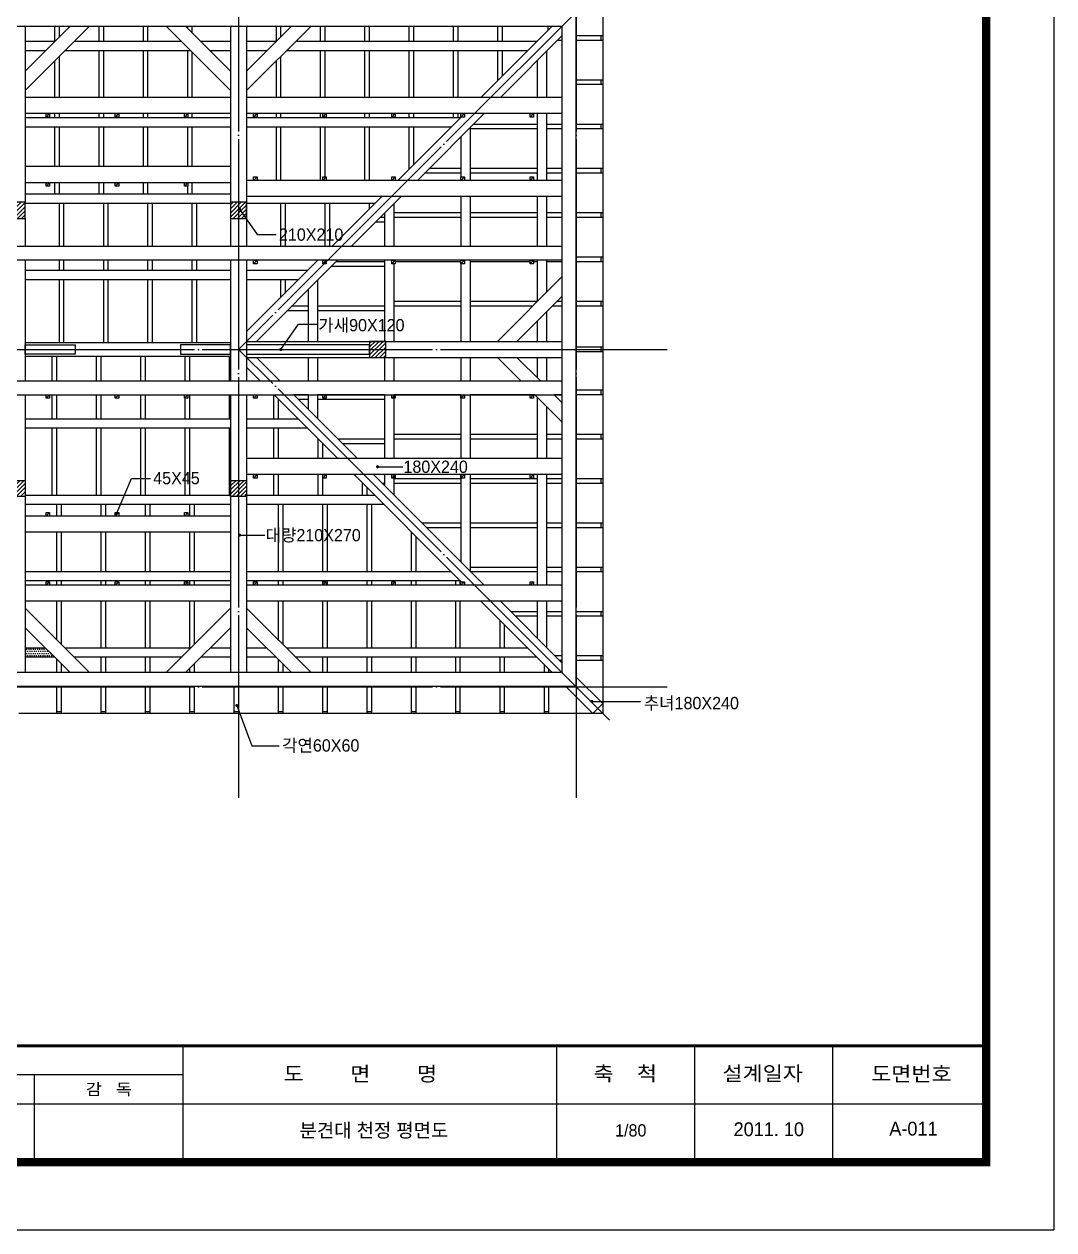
# Model space of a CAD drawing. Extents: x 340347 to 373987, y -129942 to -106182.
# Drawn here: x 360580 to 373987, y -129942 to -114238 of the extents above; entities that cross this region are included whole.
import ezdxf
from ezdxf.enums import TextEntityAlignment as Align

# ---------------------------------------------------------------- set-up
doc = ezdxf.new("R2010")
doc.units = 0
doc.header["$LTSCALE"] = 50
doc.header["$MEASUREMENT"] = 0
doc.linetypes.add('CEN', pattern=[62, 60, -1, 0, -1])
doc.layers.get('0').update_dxf_attribs({"linetype": 'CONTINUOUS'})
for name, color, linetype in [('CEN', 1, 'CEN'), ('CO5', 100, 'CONTINUOUS'), ('COR', 4, 'CONTINUOUS'), ('DIM', 7, 'CONTINUOUS'), ('ha', 30, 'CONTINUOUS'), ('HAT', 5, 'CONTINUOUS'), ('sec-2', 2, 'CONTINUOUS'), ('WAL', 3, 'CONTINUOUS'), ('WID', 4, 'CONTINUOUS')]:
    doc.layers.add(name, color=color, linetype=linetype)
doc.styles.add('HY울릉도M', font='HYWULM_0.TTF')
doc.styles.add('현창', font='HYWULM_0.TTF')

# ---------------------------------------------------------------- blocks, each defined once
blk = doc.blocks.new('20')
at = {"layer": 'COR', "linetype": 'Continuous'}
for p, q in [((282175, -53606), (282175, -57398)), ((294331, -53606), (294331, -57398)), ((294331, -53606), (294331, -57398)), ((298824, -53606), (298824, -57398)), ((303324, -53606), (303324, -57398)), ((282175, -54554), (262847, -54554)), ((308324, -55502), (230424, -55502)), ((308324, -55502), (230424, -55502))]:
    blk.add_line(p, q, dxfattribs=at)
at = {"layer": 'COR'}
blk.add_line((277343, -57398), (277343, -54554), dxfattribs=at)
at = {"layer": 'COR', "linetype": 'Continuous', "const_width": 270}
blk.add_lwpolyline([(230424, -2398), (230424, -57398), (308324, -57398), (308324, -2398)], close=True, dxfattribs=at)
at = {"layer": 'COR', "linetype": 'Continuous', "const_width": 94.8}
blk.add_lwpolyline([(308324, -53606), (230424, -53606)], dxfattribs=at)
at = {"layer": 'HAT'}
for p in [(310524, -198), (226424, -59598)]:
    blk.add_line(p, (310524, -59598), dxfattribs=at)
at = {"layer": 'WAL', "linetype": 'Continuous', "style": 'HY울릉도M', "width": 1.1}
for s, height, p in [('도        면        명', 474.35, (285449, -54755)), ('축    척', 474.3, (295539, -54743)), ('설계일자', 474.3, (299737, -54743)), ('도면번호', 474.3, (304577, -54755)), ('감   독', 379.5, (279013, -55211))]:
    blk.add_text(s, height=height, dxfattribs=at).set_placement(p)

msp = doc.modelspace()

# ---------------------------------------------------------------- hatches: boundary and pattern name
at = {"layer": 'ha'}
h = msp.add_hatch(dxfattribs=at)
h.set_pattern_fill('ANSI31', color=256, scale=300, style=0)
h.set_pattern_definition([(45, (490902.35, 608194.027), (-26.5165043, 26.5165043), [])])
h.paths.add_polyline_path([(352837.10554, -116769.12689), (353047.10554, -116769.12689), (353047.10554, -116559.12689), (352837.10554, -116559.12689)])
h.paths.add_polyline_path([(355167.10554, -116769.12689), (355377.10554, -116769.12689), (355377.10554, -116559.12689), (355167.10554, -116559.12689)])
h.paths.add_polyline_path([(357497.10554, -116769.12689), (357707.10554, -116769.12689), (357707.10554, -116559.12689), (357497.10554, -116559.12689)])
h.paths.add_polyline_path([(360382.10554, -116769.12689), (360592.10554, -116769.12689), (360592.10554, -116559.12689), (360382.10554, -116559.12689)])
h.paths.add_polyline_path([(363267.10554, -116769.12689), (363477.10554, -116769.12689), (363477.10554, -116559.12689), (363267.10554, -116559.12689)])
h.paths.add_polyline_path([(365287.73371, -118369.75505), (365077.73371, -118369.75505), (365077.73371, -118579.75505), (365287.73371, -118579.75505)])
h.paths.add_polyline_path([(363267.10554, -120180.38322), (363477.10554, -120180.38322), (363477.10554, -120390.38322), (363267.10554, -120390.38322)])
h.paths.add_polyline_path([(360382.10554, -120180.38322), (360592.10554, -120180.38322), (360592.10554, -120390.38322), (360382.10554, -120390.38322)])
h.paths.add_polyline_path([(357497.10554, -120180.38322), (357707.10554, -120180.38322), (357707.10554, -120390.38322), (357497.10554, -120390.38322)])
h.paths.add_polyline_path([(355167.10554, -120180.38322), (355377.10554, -120180.38322), (355377.10554, -120390.38322), (355167.10554, -120390.38322)])
h.paths.add_polyline_path([(352837.10554, -120180.38322), (353047.10554, -120180.38322), (353047.10554, -120390.38322), (352837.10554, -120390.38322)])
h.paths.add_polyline_path([(351026.47738, -118369.75505), (351236.47738, -118369.75505), (351236.47738, -118579.75505), (351026.47738, -118579.75505)])
at = {"layer": 'WID'}
h = msp.add_hatch(dxfattribs=at)
h.set_pattern_fill('DOTS', color=256, scale=450, style=0)
h.set_pattern_definition([(0, (459360.573, 626252.465), (14.0625, 28.125), [0, -28.125])])
h.paths.add_polyline_path([(360856.50145, -122363.68415), (360592.10554, -122363.68415), (360592.10554, -122483.68415), (360976.50145, -122483.68415)])

# ---------------------------------------------------------------- linework, layer by layer
for p, q in [((360974.10554, -114264.75505), (360974.10554, -114468.22186)), ((361034.10554, -114264.75505), (361034.10554, -114408.22186)), ((361551.10554, -114264.75505), (361551.10554, -114465.82596)), ((361611.10554, -114264.75505), (361611.10554, -114465.82596)), ((362128.10554, -114264.75505), (362128.10554, -114465.82596)), ((362188.10554, -114264.75505), (362188.10554, -114465.82596)), ((362705.10554, -114264.75505), (362705.10554, -114288.22186)), ((362765.10554, -114264.75505), (362765.10554, -114348.22186)), ((363859.10554, -114264.75505), (363859.10554, -114468.22186)), ((363919.10554, -114264.75505), (363919.10554, -114408.22186)), ((364436.10554, -114264.75505), (364436.10554, -114465.82596)), ((364496.10554, -114264.75505), (364496.10554, -114465.82596)), ((365013.10554, -114264.75505), (365013.10554, -114465.82596)), ((365073.10554, -114264.75505), (365073.10554, -114465.82596)), ((365590.10554, -114264.75505), (365590.10554, -114465.82596)), ((365650.10554, -114264.75505), (365650.10554, -114465.82596)), ((366167.10554, -114264.75505), (366167.10554, -114465.82596)), ((366227.10554, -114264.75505), (366227.10554, -114465.82596)), ((366744.10554, -114264.75505), (366744.10554, -114465.82596)), ((366804.10554, -114264.75505), (366804.10554, -114465.82596)), ((367397.10554, -114264.75505), (367397.10554, -114322.47583)), ((360976.50145, -114465.82596), (360592.10554, -114465.82596)), ((362628.1512, -114465.82596), (361231.05989, -114465.82596)), ((363267.10554, -114465.82596), (362882.70964, -114465.82596)), ((363861.50145, -114465.82596), (363477.10554, -114465.82596)), ((367253.75542, -114465.82596), (364116.05989, -114465.82596)), ((367582.10554, -114449.75505), (367524.38477, -114449.75505)), ((368112.5667, -114389.75505), (367762.10554, -114389.75505)), ((368112.5667, -114449.75505), (367762.10554, -114449.75505)), ((360856.50145, -114585.82596), (360592.10554, -114585.82596)), ((362748.1512, -114585.82596), (361111.05989, -114585.82596)), ((361551.10554, -114585.82596), (361551.10554, -115194.12689)), ((361611.10554, -114585.82596), (361611.10554, -115194.12689)), ((362128.10554, -114585.82596), (362128.10554, -115194.12689)), ((362188.10554, -114585.82596), (362188.10554, -115194.12689)), ((362705.10554, -114585.82596), (362705.10554, -115194.12689)), ((362765.10554, -114602.7803), (362765.10554, -115194.12689)), ((363267.10554, -114585.82596), (363002.70964, -114585.82596)), ((363741.50145, -114585.82596), (363477.10554, -114585.82596)), ((367133.75542, -114585.82596), (363996.05989, -114585.82596)), ((364436.10554, -114585.82596), (364436.10554, -115194.12689)), ((364496.10554, -114585.82596), (364496.10554, -115194.12689)), ((365013.10554, -114585.82596), (365013.10554, -115194.12689)), ((365073.10554, -114585.82596), (365073.10554, -115194.12689)), ((365590.10554, -114585.82596), (365590.10554, -115194.12689)), ((365650.10554, -114585.82596), (365650.10554, -115194.12689)), ((366167.10554, -114585.82596), (366167.10554, -115194.12689)), ((366227.10554, -114585.82596), (366227.10554, -115194.12689)), ((366744.10554, -114585.82596), (366744.10554, -114975.47583)), ((366804.10554, -114585.82596), (366804.10554, -114915.47583)), ((367381.03464, -114593.10518), (367381.03464, -115194.12689)), ((360974.10554, -114722.7803), (360974.10554, -115194.12689)), ((361034.10554, -114662.7803), (361034.10554, -115194.12689)), ((363859.10554, -114722.7803), (363859.10554, -115194.12689)), ((363919.10554, -114662.7803), (363919.10554, -115194.12689)), ((367261.03464, -114713.10518), (367261.03464, -115194.12689)), ((368112.5667, -114966.75505), (367762.10554, -114966.75505)), ((368112.5667, -115026.75505), (367762.10554, -115026.75505)), ((360974.10554, -115404.12689), (360974.10554, -115459.67638)), ((361034.10554, -115404.12689), (361034.10554, -115459.67638)), ((361551.10554, -115404.12689), (361551.10554, -115459.67638)), ((361611.10554, -115404.12689), (361611.10554, -115459.67638)), ((362128.10554, -115404.12689), (362128.10554, -115459.67638)), ((362188.10554, -115404.12689), (362188.10554, -115459.67638)), ((362765.10554, -115404.12689), (362765.10554, -115459.67638)), ((363859.10554, -115404.12689), (363859.10554, -115459.67638)), ((363919.10554, -115404.12689), (363919.10554, -115459.67638)), ((364436.10554, -115404.12689), (364436.10554, -115459.67638)), ((365013.10554, -115404.12689), (365013.10554, -115459.67638)), ((365073.10554, -115404.12689), (365073.10554, -115459.67638)), ((365590.10554, -115404.12689), (365590.10554, -115459.67638)), ((365650.10554, -115404.12689), (365650.10554, -115459.67638)), ((366167.10554, -115404.12689), (366167.10554, -115459.67638)), ((366227.10554, -115404.12689), (366227.10554, -115459.67638)), ((367261.03464, -115404.12689), (367261.03464, -116274.12689)), ((367381.03464, -115404.12689), (367381.03464, -116274.12689)), ((363267.10554, -115459.67638), (360592.10554, -115459.67638)), ((362705.10554, -115449.12689), (362705.10554, -115459.67638)), ((366259.905, -115459.67638), (363477.10554, -115459.67638)), ((364496.10554, -115449.12689), (364496.10554, -115459.67638)), ((367261.03464, -115543.75505), (366430.38477, -115543.75505)), ((367582.10554, -115543.75505), (367381.03464, -115543.75505)), ((368112.5667, -115543.75505), (367762.10554, -115543.75505)), ((363267.10554, -115579.67638), (360592.10554, -115579.67638)), ((360974.10554, -115579.67638), (360974.10554, -116094.12689)), ((361034.10554, -115579.67638), (361034.10554, -116094.12689)), ((361551.10554, -115579.67638), (361551.10554, -116094.12689)), ((361611.10554, -115579.67638), (361611.10554, -116094.12689)), ((362128.10554, -115579.67638), (362128.10554, -116094.12689)), ((362188.10554, -115579.67638), (362188.10554, -116094.12689)), ((362705.10554, -115579.67638), (362705.10554, -116094.12689)), ((362765.10554, -115579.67638), (362765.10554, -116094.12689)), ((366139.905, -115579.67638), (363477.10554, -115579.67638)), ((363859.10554, -115579.67638), (363859.10554, -116274.12689)), ((363919.10554, -115579.67638), (363919.10554, -116274.12689)), ((364436.10554, -115579.67638), (364436.10554, -116274.12689)), ((364496.10554, -115579.67638), (364496.10554, -116229.12689)), ((365013.10554, -115579.67638), (365013.10554, -116274.12689)), ((365073.10554, -115579.67638), (365073.10554, -116274.12689)), ((365590.10554, -115579.67638), (365590.10554, -116129.47583)), ((365650.10554, -115579.67638), (365650.10554, -116069.47583)), ((366267.18422, -115706.9556), (366267.18422, -116229.12689)), ((366387.18422, -115586.9556), (366387.18422, -116274.12689)), ((367261.03464, -115603.75505), (366387.18422, -115603.75505)), ((367582.10554, -115603.75505), (367381.03464, -115603.75505)), ((368112.5667, -115603.75505), (367762.10554, -115603.75505)), ((366267.18422, -116180.75505), (365793.38477, -116180.75505)), ((366267.18422, -116120.75505), (365853.38477, -116120.75505)), ((367261.03464, -116120.75505), (366387.18422, -116120.75505)), ((367261.03464, -116180.75505), (366387.18422, -116180.75505)), ((367582.10554, -116120.75505), (367381.03464, -116120.75505)), ((367582.10554, -116180.75505), (367381.03464, -116180.75505)), ((368112.5667, -116120.75505), (367762.10554, -116120.75505)), ((368112.5667, -116180.75505), (367762.10554, -116180.75505)), ((360974.10554, -116304.12689), (360974.10554, -116453.5268)), ((361034.10554, -116304.12689), (361034.10554, -116453.5268)), ((361551.10554, -116304.12689), (361551.10554, -116453.5268)), ((361611.10554, -116304.12689), (361611.10554, -116453.5268)), ((362128.10554, -116304.12689), (362128.10554, -116453.5268)), ((362188.10554, -116304.12689), (362188.10554, -116453.5268)), ((362705.10554, -116349.12689), (362705.10554, -116453.5268)), ((362765.10554, -116304.12689), (362765.10554, -116453.5268)), ((363267.10554, -116453.5268), (360592.10554, -116453.5268)), ((366267.18422, -116484.12689), (366267.18422, -117134.75505)), ((366387.18422, -116484.12689), (366387.18422, -117134.75505)), ((367261.03464, -116484.12689), (367261.03464, -117134.75505)), ((367381.03464, -116484.12689), (367381.03464, -117134.75505)), ((363267.10554, -116573.5268), (360592.10554, -116573.5268)), ((361034.10554, -116573.5268), (361034.10554, -117134.75505)), ((361094.10554, -116573.5268), (361094.10554, -117134.75505)), ((361611.10554, -116573.5268), (361611.10554, -117134.75505)), ((361671.10554, -116573.5268), (361671.10554, -117134.75505)), ((362188.10554, -116573.5268), (362188.10554, -117134.75505)), ((362248.10554, -116573.5268), (362248.10554, -117134.75505)), ((362765.10554, -116573.5268), (362765.10554, -117134.75505)), ((362825.10554, -116573.5268), (362825.10554, -117134.75505)), ((365146.05458, -116573.5268), (363477.10554, -116573.5268)), ((363919.10554, -116573.5268), (363919.10554, -117134.75505)), ((363979.10554, -116573.5268), (363979.10554, -117134.75505)), ((364496.10554, -116573.5268), (364496.10554, -117134.75505)), ((364556.10554, -116573.5268), (364556.10554, -117134.75505)), ((365073.10554, -116573.5268), (365073.10554, -116646.47583)), ((365133.10554, -116573.5268), (365133.10554, -116586.47583)), ((365393.3338, -116580.80602), (365393.3338, -117134.75505)), ((365273.3338, -116817.75505), (365156.38477, -116817.75505)), ((365273.3338, -116757.75505), (365216.38477, -116757.75505)), ((365273.3338, -116700.80602), (365273.3338, -117134.75505)), ((366267.18422, -116697.75505), (365393.3338, -116697.75505)), ((366267.18422, -116757.75505), (365393.3338, -116757.75505)), ((367261.03464, -116697.75505), (366387.18422, -116697.75505)), ((367261.03464, -116757.75505), (366387.18422, -116757.75505)), ((367582.10554, -116697.75505), (367381.03464, -116697.75505)), ((367582.10554, -116757.75505), (367381.03464, -116757.75505)), ((368112.5667, -116697.75505), (367762.10554, -116697.75505)), ((368112.5667, -116757.75505), (367762.10554, -116757.75505)), ((368112.5667, -117274.75505), (367762.10554, -117274.75505)), ((363267.10554, -117447.37722), (360592.10554, -117447.37722)), ((361034.10554, -117314.75505), (361034.10554, -117447.37722)), ((361094.10554, -117314.75505), (361094.10554, -117447.37722)), ((361611.10554, -117314.75505), (361611.10554, -117447.37722)), ((361671.10554, -117314.75505), (361671.10554, -117447.37722)), ((362188.10554, -117314.75505), (362188.10554, -117447.37722)), ((362248.10554, -117314.75505), (362248.10554, -117447.37722)), ((362765.10554, -117314.75505), (362765.10554, -117447.37722)), ((362825.10554, -117314.75505), (362825.10554, -117447.37722)), ((364272.20416, -117447.37722), (363477.10554, -117447.37722)), ((365273.3338, -117394.75505), (364579.38477, -117394.75505)), ((365273.3338, -117334.75505), (364639.38477, -117334.75505)), ((365273.3338, -117314.75505), (365273.3338, -118369.75505)), ((365393.3338, -117359.75505), (365393.3338, -118369.75505)), ((366267.18422, -117334.75505), (365412.10554, -117334.75505)), ((366267.18422, -117359.75505), (366267.18422, -118369.75505)), ((366387.18422, -117314.75505), (366387.18422, -118369.75505)), ((367167.10554, -117334.75505), (366387.18422, -117334.75505)), ((367261.03464, -117334.75505), (367212.10554, -117334.75505)), ((367261.03464, -117314.75505), (367261.03464, -117850.8007)), ((367381.03464, -117314.75505), (367381.03464, -117730.8007)), ((367582.10554, -117334.75505), (367381.03464, -117334.75505)), ((368112.5667, -117334.75505), (367762.10554, -117334.75505)), ((363267.10554, -117567.37722), (360592.10554, -117567.37722)), ((361034.10554, -117567.37722), (361034.10554, -118384.75505)), ((361094.10554, -117567.37722), (361094.10554, -118384.75505)), ((361611.10554, -117567.37722), (361611.10554, -118384.75505)), ((361671.10554, -117567.37722), (361671.10554, -118384.75505)), ((362188.10554, -117567.37722), (362188.10554, -118384.75505)), ((362248.10554, -117567.37722), (362248.10554, -118384.75505)), ((362765.10554, -117567.37722), (362765.10554, -118384.75505)), ((362825.10554, -117567.37722), (362825.10554, -118384.75505)), ((364152.20416, -117567.37722), (363477.10554, -117567.37722)), ((363919.10554, -117567.37722), (363919.10554, -117800.47583)), ((363979.10554, -117567.37722), (363979.10554, -117740.47583)), ((364399.48338, -117574.65644), (364399.48338, -118369.75505)), ((364279.48338, -117694.65644), (364279.48338, -118369.75505)), ((364279.48338, -117911.75505), (364062.38477, -117911.75505)), ((365273.3338, -117911.75505), (364399.48338, -117911.75505)), ((366267.18422, -117851.75505), (365393.3338, -117851.75505)), ((366267.18422, -117911.75505), (365393.3338, -117911.75505)), ((367260.08029, -117851.75505), (366387.18422, -117851.75505)), ((367200.08029, -117911.75505), (366387.18422, -117911.75505)), ((367582.10554, -117911.75505), (367454.63873, -117911.75505)), ((367582.10554, -117851.75505), (367514.63873, -117851.75505)), ((368112.5667, -117851.75505), (367762.10554, -117851.75505)), ((368112.5667, -117911.75505), (367762.10554, -117911.75505)), ((364279.48338, -117971.75505), (364002.38477, -117971.75505)), ((365273.3338, -117971.75505), (364399.48338, -117971.75505)), ((367381.03464, -117985.35915), (367381.03464, -118369.75505)), ((367261.03464, -118105.35915), (367261.03464, -118369.75505)), ((368112.5667, -118444.75505), (367762.10554, -118444.75505)), ((368112.5667, -118504.75505), (367762.10554, -118504.75505)), ((360946.10554, -118884.75505), (360946.10554, -118564.75505)), ((361006.10554, -118884.75505), (361006.10554, -118564.75505)), ((361523.10554, -118884.75505), (361523.10554, -118564.75505)), ((361583.10554, -118884.75505), (361583.10554, -118564.75505)), ((362100.10554, -118884.75505), (362100.10554, -118564.75505)), ((362160.10554, -118884.75505), (362160.10554, -118564.75505)), ((362677.10554, -118884.75505), (362677.10554, -118564.75505)), ((362737.10554, -118884.75505), (362737.10554, -118564.75505)), ((363254.10554, -118884.75505), (363254.10554, -118564.75505)), ((364279.48338, -118579.75505), (364279.48338, -118884.75505)), ((364399.48338, -118579.75505), (364399.48338, -118884.75505)), ((365273.3338, -118579.75505), (365273.3338, -118884.75505)), ((365393.3338, -118579.75505), (365393.3338, -118884.75505)), ((366267.18422, -118579.75505), (366267.18422, -118884.75505)), ((366387.18422, -118579.75505), (366387.18422, -118884.75505)), ((367261.03464, -118579.75505), (367261.03464, -118844.15096)), ((367381.03464, -118579.75505), (367381.03464, -118884.75505)), ((368112.5667, -119005.75505), (367762.10554, -119005.75505)), ((360946.10554, -119382.13289), (360946.10554, -119064.75505)), ((361006.10554, -119382.13289), (361006.10554, -119064.75505)), ((361523.10554, -119382.13289), (361523.10554, -119064.75505)), ((361583.10554, -119382.13289), (361583.10554, -119064.75505)), ((362100.10554, -119382.13289), (362100.10554, -119064.75505)), ((362160.10554, -119382.13289), (362160.10554, -119064.75505)), ((362677.10554, -119382.13289), (362677.10554, -119109.75505)), ((362737.10554, -119382.13289), (362737.10554, -119064.75505)), ((363254.10554, -119382.13289), (363254.10554, -119064.75505)), ((363831.10554, -119382.13289), (363831.10554, -119064.75505)), ((363891.10554, -119382.13289), (363891.10554, -119121.03427)), ((364279.48338, -119065.75505), (364090.38477, -119065.75505)), ((364279.48338, -119125.75505), (364150.38477, -119125.75505)), ((364279.48338, -119064.75505), (364279.48338, -119254.85367)), ((364399.48338, -119064.75505), (364399.48338, -119374.85367)), ((365273.3338, -119065.75505), (364399.48338, -119065.75505)), ((365273.3338, -119125.75505), (364399.48338, -119125.75505)), ((365273.3338, -119064.75505), (365273.3338, -119895.38322)), ((365393.3338, -119064.75505), (365393.3338, -119895.38322)), ((366267.18422, -119065.75505), (365393.3338, -119065.75505)), ((366267.18422, -119064.75505), (366267.18422, -119895.38322)), ((366387.18422, -119064.75505), (366387.18422, -119895.38322)), ((367228.08029, -119065.75505), (366387.18422, -119065.75505)), ((367261.03464, -119098.7094), (367261.03464, -119895.38322)), ((367582.10554, -119065.75505), (367482.63873, -119065.75505)), ((368112.5667, -119065.75505), (367762.10554, -119065.75505)), ((367381.03464, -119218.7094), (367381.03464, -119895.38322)), ((363267.10554, -119382.13289), (360592.10554, -119382.13289)), ((363267.10554, -119502.13289), (360592.10554, -119502.13289)), ((360946.10554, -120375.98331), (360946.10554, -119502.13289)), ((361006.10554, -120375.98331), (361006.10554, -119502.13289)), ((361523.10554, -120375.98331), (361523.10554, -119502.13289)), ((361583.10554, -120375.98331), (361583.10554, -119502.13289)), ((362100.10554, -120375.98331), (362100.10554, -119502.13289)), ((362160.10554, -120375.98331), (362160.10554, -119502.13289)), ((362677.10554, -120375.98331), (362677.10554, -119502.13289)), ((362737.10554, -120375.98331), (362737.10554, -119502.13289)), ((363254.10554, -120375.98331), (363254.10554, -119502.13289)), ((364152.20416, -119382.13289), (363477.10554, -119382.13289)), ((364272.20416, -119502.13289), (363477.10554, -119502.13289)), ((363831.10554, -119895.38322), (363831.10554, -119502.13289)), ((363891.10554, -119895.38322), (363891.10554, -119502.13289)), ((364408.10554, -119895.38322), (364408.10554, -119638.03427)), ((365273.3338, -119642.75505), (364667.38477, -119642.75505)), ((366267.18422, -119582.75505), (365393.3338, -119582.75505)), ((366267.18422, -119642.75505), (365393.3338, -119642.75505)), ((367261.03464, -119582.75505), (366387.18422, -119582.75505)), ((367261.03464, -119642.75505), (366387.18422, -119642.75505)), ((367582.10554, -119582.75505), (367381.03464, -119582.75505)), ((367582.10554, -119642.75505), (367381.03464, -119642.75505)), ((368112.5667, -119582.75505), (367762.10554, -119582.75505)), ((368112.5667, -119642.75505), (367762.10554, -119642.75505)), ((364468.10554, -119895.38322), (364468.10554, -119698.03427)), ((365273.3338, -119702.75505), (364727.38477, -119702.75505)), ((363831.10554, -120375.98331), (363831.10554, -120105.38322)), ((363891.10554, -120375.98331), (363891.10554, -120105.38322)), ((364408.10554, -120375.98331), (364408.10554, -120105.38322)), ((364468.10554, -120375.98331), (364468.10554, -120105.38322)), ((365273.3338, -120105.38322), (365273.3338, -120248.70409)), ((365393.3338, -120105.38322), (365393.3338, -120368.70409)), ((366267.18422, -120105.38322), (366267.18422, -121242.55451)), ((366387.18422, -120105.38322), (366387.18422, -121362.55451)), ((367261.03464, -120105.38322), (367261.03464, -121545.38322)), ((367381.03464, -120105.38322), (367381.03464, -121545.38322)), ((364985.10554, -120375.98331), (364985.10554, -120215.03427)), ((365045.10554, -120375.98331), (365045.10554, -120275.03427)), ((365273.3338, -120219.75505), (365244.38477, -120219.75505)), ((366267.18422, -120159.75505), (365393.3338, -120159.75505)), ((366267.18422, -120219.75505), (365393.3338, -120219.75505)), ((367261.03464, -120159.75505), (366387.18422, -120159.75505)), ((367261.03464, -120219.75505), (366387.18422, -120219.75505)), ((367582.10554, -120159.75505), (367381.03464, -120159.75505)), ((367582.10554, -120219.75505), (367381.03464, -120219.75505)), ((368112.5667, -120159.75505), (367762.10554, -120159.75505)), ((368112.5667, -120219.75505), (367762.10554, -120219.75505)), ((363267.10554, -120375.98331), (360592.10554, -120375.98331)), ((365146.05458, -120375.98331), (363477.10554, -120375.98331)), ((363267.10554, -120495.98331), (360592.10554, -120495.98331)), ((361006.10554, -120645.38322), (361006.10554, -120495.98331)), ((361066.10554, -120645.38322), (361066.10554, -120495.98331)), ((361583.10554, -120645.38322), (361583.10554, -120495.98331)), ((361643.10554, -120645.38322), (361643.10554, -120495.98331)), ((362160.10554, -120645.38322), (362160.10554, -120495.98331)), ((362220.10554, -120645.38322), (362220.10554, -120495.98331)), ((362737.10554, -120645.38322), (362737.10554, -120495.98331)), ((362797.10554, -120645.38322), (362797.10554, -120495.98331)), ((365266.05458, -120495.98331), (363477.10554, -120495.98331)), ((363891.10554, -121369.83373), (363891.10554, -120495.98331)), ((363951.10554, -121369.83373), (363951.10554, -120495.98331)), ((364468.10554, -121369.83373), (364468.10554, -120495.98331)), ((364528.10554, -121369.83373), (364528.10554, -120495.98331)), ((365045.10554, -121369.83373), (365045.10554, -120495.98331)), ((365105.10554, -121369.83373), (365105.10554, -120495.98331)), ((366267.18422, -120736.75505), (365761.38477, -120736.75505)), ((367261.03464, -120736.75505), (366387.18422, -120736.75505)), ((367582.10554, -120736.75505), (367381.03464, -120736.75505)), ((368112.5667, -120736.75505), (367762.10554, -120736.75505)), ((361006.10554, -121369.83373), (361006.10554, -120855.38322)), ((361066.10554, -121369.83373), (361066.10554, -120855.38322)), ((361583.10554, -121369.83373), (361583.10554, -120855.38322)), ((361643.10554, -121369.83373), (361643.10554, -120855.38322)), ((362160.10554, -121369.83373), (362160.10554, -120855.38322)), ((362220.10554, -121369.83373), (362220.10554, -120855.38322)), ((362737.10554, -121369.83373), (362737.10554, -120855.38322)), ((362797.10554, -121369.83373), (362797.10554, -120855.38322)), ((365622.10554, -121369.83373), (365622.10554, -120852.03427)), ((365682.10554, -121369.83373), (365682.10554, -120912.03427)), ((366267.18422, -120796.75505), (365821.38477, -120796.75505)), ((367261.03464, -120796.75505), (366387.18422, -120796.75505)), ((367582.10554, -120796.75505), (367381.03464, -120796.75505)), ((368112.5667, -120796.75505), (367762.10554, -120796.75505)), ((363267.10554, -121369.83373), (360592.10554, -121369.83373)), ((366139.905, -121369.83373), (363477.10554, -121369.83373)), ((367261.03464, -121313.75505), (366387.18422, -121313.75505)), ((367261.03464, -121373.75505), (366398.38477, -121373.75505)), ((367582.10554, -121313.75505), (367381.03464, -121313.75505)), ((367582.10554, -121373.75505), (367381.03464, -121373.75505)), ((368112.5667, -121313.75505), (367762.10554, -121313.75505)), ((368112.5667, -121373.75505), (367762.10554, -121373.75505)), ((363267.10554, -121489.83373), (360592.10554, -121489.83373)), ((361006.10554, -121545.38322), (361006.10554, -121489.83373)), ((361066.10554, -121545.38322), (361066.10554, -121489.83373)), ((361583.10554, -121545.38322), (361583.10554, -121489.83373)), ((361643.10554, -121545.38322), (361643.10554, -121489.83373)), ((362160.10554, -121545.38322), (362160.10554, -121489.83373)), ((362220.10554, -121545.38322), (362220.10554, -121489.83373)), ((362737.10554, -121545.38322), (362737.10554, -121489.83373)), ((362797.10554, -121545.38322), (362797.10554, -121489.83373)), ((366259.905, -121489.83373), (363477.10554, -121489.83373)), ((363891.10554, -121545.38322), (363891.10554, -121489.83373)), ((363951.10554, -121545.38322), (363951.10554, -121489.83373)), ((364468.10554, -121500.38322), (364468.10554, -121489.83373)), ((364528.10554, -121545.38322), (364528.10554, -121489.83373)), ((365045.10554, -121545.38322), (365045.10554, -121489.83373)), ((365105.10554, -121545.38322), (365105.10554, -121489.83373)), ((365622.10554, -121545.38322), (365622.10554, -121489.83373)), ((365682.10554, -121545.38322), (365682.10554, -121489.83373)), ((366199.10554, -121545.38322), (366199.10554, -121489.83373)), ((366259.10554, -121545.38322), (366259.10554, -121489.03427)), ((361006.10554, -122258.7298), (361006.10554, -121755.38322)), ((361066.10554, -122318.7298), (361066.10554, -121755.38322)), ((361583.10554, -122363.68415), (361583.10554, -121755.38322)), ((361643.10554, -122363.68415), (361643.10554, -121755.38322)), ((362160.10554, -122363.68415), (362160.10554, -121755.38322)), ((362220.10554, -122363.68415), (362220.10554, -121755.38322)), ((362737.10554, -122363.68415), (362737.10554, -121755.38322)), ((362797.10554, -122314.7298), (362797.10554, -121755.38322)), ((363891.10554, -122258.7298), (363891.10554, -121755.38322)), ((363951.10554, -122318.7298), (363951.10554, -121755.38322)), ((364468.10554, -122363.68415), (364468.10554, -121755.38322)), ((364528.10554, -122363.68415), (364528.10554, -121755.38322)), ((365045.10554, -122363.68415), (365045.10554, -121755.38322)), ((365105.10554, -122363.68415), (365105.10554, -121755.38322)), ((365622.10554, -122363.68415), (365622.10554, -121755.38322)), ((365682.10554, -122363.68415), (365682.10554, -121755.38322)), ((366199.10554, -122363.68415), (366199.10554, -121755.38322)), ((366259.10554, -122363.68415), (366259.10554, -121755.38322)), ((367261.03464, -121755.38322), (367261.03464, -122236.40493)), ((367381.03464, -121755.38322), (367381.03464, -122356.40493)), ((366776.10554, -122363.68415), (366776.10554, -122006.03427)), ((367261.03464, -121890.75505), (366915.38477, -121890.75505)), ((367261.03464, -121950.75505), (366975.38477, -121950.75505)), ((367582.10554, -121890.75505), (367381.03464, -121890.75505)), ((367582.10554, -121950.75505), (367381.03464, -121950.75505)), ((368112.5667, -121890.75505), (367762.10554, -121890.75505)), ((368112.5667, -121950.75505), (367762.10554, -121950.75505)), ((366836.10554, -122363.68415), (366836.10554, -122066.03427)), ((360856.50145, -122363.68415), (360592.10554, -122363.68415)), ((360976.50145, -122483.68415), (360592.10554, -122483.68415)), ((362748.1512, -122363.68415), (361111.05989, -122363.68415)), ((362628.1512, -122483.68415), (361231.05989, -122483.68415)), ((361583.10554, -122684.75505), (361583.10554, -122483.68415)), ((361643.10554, -122684.75505), (361643.10554, -122483.68415)), ((362160.10554, -122684.75505), (362160.10554, -122483.68415)), ((362220.10554, -122684.75505), (362220.10554, -122483.68415)), ((363267.10554, -122483.68415), (362882.70964, -122483.68415)), ((363267.10554, -122363.68415), (363002.70964, -122363.68415)), ((363741.50145, -122363.68415), (363477.10554, -122363.68415)), ((363861.50145, -122483.68415), (363477.10554, -122483.68415)), ((367133.75542, -122363.68415), (363996.05989, -122363.68415)), ((367253.75542, -122483.68415), (364116.05989, -122483.68415)), ((364468.10554, -122684.75505), (364468.10554, -122483.68415)), ((364528.10554, -122684.75505), (364528.10554, -122483.68415)), ((365045.10554, -122684.75505), (365045.10554, -122483.68415)), ((365105.10554, -122684.75505), (365105.10554, -122483.68415)), ((365622.10554, -122684.75505), (365622.10554, -122483.68415)), ((365682.10554, -122684.75505), (365682.10554, -122483.68415)), ((366199.10554, -122684.75505), (366199.10554, -122483.68415)), ((366259.10554, -122684.75505), (366259.10554, -122483.68415)), ((366776.10554, -122684.75505), (366776.10554, -122483.68415)), ((366836.10554, -122684.75505), (366836.10554, -122483.68415)), ((367582.10554, -122467.75505), (367492.38477, -122467.75505)), ((368112.5667, -122467.75505), (367762.10554, -122467.75505)), ((361006.10554, -122684.75505), (361006.10554, -122513.28824)), ((361066.10554, -122684.75505), (361066.10554, -122573.28824)), ((362737.10554, -122684.75505), (362737.10554, -122629.28824)), ((362797.10554, -122684.75505), (362797.10554, -122569.28824)), ((363891.10554, -122684.75505), (363891.10554, -122513.28824)), ((363951.10554, -122684.75505), (363951.10554, -122573.28824)), ((367353.10554, -122684.75505), (367353.10554, -122583.03427)), ((367413.10554, -122684.75505), (367413.10554, -122643.03427)), ((367582.10554, -122527.75505), (367552.38477, -122527.75505)), ((368112.5667, -122527.75505), (367762.10554, -122527.75505)), ((361006.10554, -123215.2162), (361006.10554, -122864.75505)), ((361006.10554, -123215.2162), (361006.10554, -122864.75505)), ((361006.10554, -123215.2162), (361006.10554, -122864.75505)), ((361006.10554, -123215.2162), (361006.10554, -122864.75505)), ((361066.10554, -123215.2162), (361066.10554, -122864.75505)), ((361066.10554, -123215.2162), (361066.10554, -122864.75505)), ((361066.10554, -123215.2162), (361066.10554, -122864.75505)), ((361066.10554, -123215.2162), (361066.10554, -122864.75505)), ((361583.10554, -123215.2162), (361583.10554, -122864.75505)), ((361583.10554, -123215.2162), (361583.10554, -122864.75505)), ((361583.10554, -123215.2162), (361583.10554, -122864.75505)), ((361583.10554, -123215.2162), (361583.10554, -122864.75505)), ((361643.10554, -123215.2162), (361643.10554, -122864.75505)), ((361643.10554, -123215.2162), (361643.10554, -122864.75505)), ((361643.10554, -123215.2162), (361643.10554, -122864.75505)), ((361643.10554, -123215.2162), (361643.10554, -122864.75505)), ((362160.10554, -123215.2162), (362160.10554, -122864.75505)), ((362160.10554, -123215.2162), (362160.10554, -122864.75505)), ((362160.10554, -123215.2162), (362160.10554, -122864.75505)), ((362160.10554, -123215.2162), (362160.10554, -122864.75505)), ((362220.10554, -123215.2162), (362220.10554, -122864.75505)), ((362220.10554, -123215.2162), (362220.10554, -122864.75505)), ((362220.10554, -123215.2162), (362220.10554, -122864.75505)), ((362220.10554, -123215.2162), (362220.10554, -122864.75505)), ((362737.10554, -123215.2162), (362737.10554, -122864.75505)), ((362737.10554, -123215.2162), (362737.10554, -122864.75505)), ((362737.10554, -123215.2162), (362737.10554, -122864.75505)), ((362737.10554, -123215.2162), (362737.10554, -122864.75505)), ((362797.10554, -123215.2162), (362797.10554, -122864.75505)), ((362797.10554, -123215.2162), (362797.10554, -122864.75505)), ((362797.10554, -123215.2162), (362797.10554, -122864.75505)), ((362797.10554, -123215.2162), (362797.10554, -122864.75505)), ((363314.10554, -123215.2162), (363314.10554, -122864.75505)), ((363314.10554, -123215.2162), (363314.10554, -122864.75505)), ((363314.10554, -123215.2162), (363314.10554, -122864.75505)), ((363314.10554, -123215.2162), (363314.10554, -122864.75505)), ((363374.10554, -123215.2162), (363374.10554, -122864.75505)), ((363374.10554, -123215.2162), (363374.10554, -122864.75505)), ((363374.10554, -123215.2162), (363374.10554, -122864.75505)), ((363374.10554, -123215.2162), (363374.10554, -122864.75505)), ((363891.10554, -123215.2162), (363891.10554, -122864.75505)), ((363891.10554, -123215.2162), (363891.10554, -122864.75505)), ((363891.10554, -123215.2162), (363891.10554, -122864.75505)), ((363891.10554, -123215.2162), (363891.10554, -122864.75505)), ((363951.10554, -123215.2162), (363951.10554, -122864.75505)), ((363951.10554, -123215.2162), (363951.10554, -122864.75505)), ((363951.10554, -123215.2162), (363951.10554, -122864.75505)), ((363951.10554, -123215.2162), (363951.10554, -122864.75505)), ((364468.10554, -123215.2162), (364468.10554, -122864.75505)), ((364468.10554, -123215.2162), (364468.10554, -122864.75505)), ((364468.10554, -123215.2162), (364468.10554, -122864.75505)), ((364468.10554, -123215.2162), (364468.10554, -122864.75505)), ((364528.10554, -123215.2162), (364528.10554, -122864.75505)), ((364528.10554, -123215.2162), (364528.10554, -122864.75505)), ((364528.10554, -123215.2162), (364528.10554, -122864.75505)), ((364528.10554, -123215.2162), (364528.10554, -122864.75505)), ((365045.10554, -123215.2162), (365045.10554, -122864.75505)), ((365045.10554, -123215.2162), (365045.10554, -122864.75505)), ((365045.10554, -123215.2162), (365045.10554, -122864.75505)), ((365045.10554, -123215.2162), (365045.10554, -122864.75505)), ((365105.10554, -123215.2162), (365105.10554, -122864.75505)), ((365105.10554, -123215.2162), (365105.10554, -122864.75505)), ((365105.10554, -123215.2162), (365105.10554, -122864.75505)), ((365105.10554, -123215.2162), (365105.10554, -122864.75505)), ((365622.10554, -123215.2162), (365622.10554, -122864.75505)), ((365622.10554, -123215.2162), (365622.10554, -122864.75505)), ((365682.10554, -123215.2162), (365682.10554, -122864.75505)), ((365682.10554, -123215.2162), (365682.10554, -122864.75505)), ((366199.10554, -123215.2162), (366199.10554, -122864.75505)), ((366259.10554, -123215.2162), (366259.10554, -122864.75505)), ((366776.10554, -123215.2162), (366776.10554, -122864.75505)), ((366836.10554, -123215.2162), (366836.10554, -122864.75505)), ((367353.10554, -123215.2162), (367353.10554, -122864.75505)), ((367413.10554, -123215.2162), (367413.10554, -122864.75505))]:
    msp.add_line(p, q)
for points in [[(360592.10554, -118414.75505), (361242.10554, -118414.75505), (361242.10554, -118534.75505), (360592.10554, -118534.75505)], [(363267.10554, -118414.75505), (362617.10554, -118414.75505), (362617.10554, -118534.75505), (363267.10554, -118534.75505)], [(365077.73371, -118414.75505), (363477.10554, -118414.75505), (363477.10554, -118534.75505), (365077.73371, -118534.75505)]]:
    msp.add_lwpolyline(points, close=True)
at = {"layer": 'CEN'}
for p, q in [((363372.10554, -112636.6037), (363372.10554, -124312.90641)), ((367767.10554, -112636.6037), (367767.10554, -124312.90641)), ((368201.10554, -113645.75505), (363372.10554, -118474.75505)), ((347398.28701, -118474.75505), (368953.59868, -118474.75505)), ((368201.10554, -123303.75505), (363372.10554, -118474.75505)), ((347398.28701, -122869.75505), (368953.59868, -122869.75505))]:
    msp.add_line(p, q, dxfattribs=at)
at = {"layer": 'CO5'}
for p, q in [((368112.5667, -113734.2939), (368112.5667, -123215.2162)), ((368112.5667, -123215.2162), (360512.10554, -123215.2162))]:
    msp.add_line(p, q, dxfattribs=at)
at = {"layer": 'DIM'}
for p, q in [((368086.69832, -114389.75505), (368086.69832, -114449.75505)), ((368086.69832, -114966.75505), (368086.69832, -115026.75505)), ((368086.69832, -115543.75505), (368086.69832, -115603.75505)), ((368086.69832, -116120.75505), (368086.69832, -116180.75505)), ((363385.20785, -116648.05827), (363615.13559, -116979.20913)), ((368086.69832, -116697.75505), (368086.69832, -116757.75505)), ((363615.13559, -116979.20913), (363860.15048, -116979.20913)), ((368086.69832, -117274.75505), (368086.69832, -117334.75505)), ((368086.69832, -117851.75505), (368086.69832, -117911.75505)), ((363922.00174, -118476.17343), (364151.92948, -118145.02257)), ((364151.92948, -118145.02257), (364396.94437, -118145.02257)), ((368086.69832, -118444.75505), (368086.69832, -118504.75505)), ((368086.69832, -119005.75505), (368086.69832, -119065.75505)), ((368086.69832, -119582.75505), (368086.69832, -119642.75505)), ((365181.12994, -120004.66279), (365509.2223, -120004.66279)), ((361782.321, -120614.18287), (361978.38392, -120154.26452)), ((361978.38392, -120154.26452), (362223.39881, -120154.26452)), ((368086.69832, -120159.75505), (368086.69832, -120219.75505)), ((368086.69832, -120736.75505), (368086.69832, -120796.75505)), ((363385.74108, -120895.83815), (363713.83345, -120895.83815)), ((368086.69832, -121313.75505), (368086.69832, -121373.75505)), ((368086.69832, -121890.75505), (368086.69832, -121950.75505)), ((368086.69832, -122467.75505), (368086.69832, -122527.75505)), ((363347.49792, -123112.58744), (363544.83586, -123636.32767)), ((367973.49508, -123059.35671), (368604.17722, -123059.35671)), ((361006.10554, -123189.34783), (361066.10554, -123189.34783)), ((361006.10554, -123189.34783), (361066.10554, -123189.34783)), ((361006.10554, -123189.34783), (361066.10554, -123189.34783)), ((361006.10554, -123189.34783), (361066.10554, -123189.34783)), ((361583.10554, -123189.34783), (361643.10554, -123189.34783)), ((361583.10554, -123189.34783), (361643.10554, -123189.34783)), ((361583.10554, -123189.34783), (361643.10554, -123189.34783)), ((361583.10554, -123189.34783), (361643.10554, -123189.34783)), ((362160.10554, -123189.34783), (362220.10554, -123189.34783)), ((362160.10554, -123189.34783), (362220.10554, -123189.34783)), ((362160.10554, -123189.34783), (362220.10554, -123189.34783)), ((362160.10554, -123189.34783), (362220.10554, -123189.34783)), ((362737.10554, -123189.34783), (362797.10554, -123189.34783)), ((362737.10554, -123189.34783), (362797.10554, -123189.34783)), ((362737.10554, -123189.34783), (362797.10554, -123189.34783)), ((362737.10554, -123189.34783), (362797.10554, -123189.34783)), ((363314.10554, -123189.34783), (363374.10554, -123189.34783)), ((363314.10554, -123189.34783), (363374.10554, -123189.34783)), ((363314.10554, -123189.34783), (363374.10554, -123189.34783)), ((363314.10554, -123189.34783), (363374.10554, -123189.34783)), ((363891.10554, -123189.34783), (363951.10554, -123189.34783)), ((363891.10554, -123189.34783), (363951.10554, -123189.34783)), ((363891.10554, -123189.34783), (363951.10554, -123189.34783)), ((363891.10554, -123189.34783), (363951.10554, -123189.34783)), ((364468.10554, -123189.34783), (364528.10554, -123189.34783)), ((364468.10554, -123189.34783), (364528.10554, -123189.34783)), ((364468.10554, -123189.34783), (364528.10554, -123189.34783)), ((364468.10554, -123189.34783), (364528.10554, -123189.34783)), ((365045.10554, -123189.34783), (365105.10554, -123189.34783)), ((365045.10554, -123189.34783), (365105.10554, -123189.34783)), ((365045.10554, -123189.34783), (365105.10554, -123189.34783)), ((365045.10554, -123189.34783), (365105.10554, -123189.34783)), ((365622.10554, -123189.34783), (365682.10554, -123189.34783)), ((365622.10554, -123189.34783), (365682.10554, -123189.34783)), ((366199.10554, -123189.34783), (366259.10554, -123189.34783)), ((366776.10554, -123189.34783), (366836.10554, -123189.34783)), ((367353.10554, -123189.34783), (367413.10554, -123189.34783)), ((363544.83586, -123636.32767), (363900.53554, -123636.32767))]:
    msp.add_line(p, q, dxfattribs=at)
at = {"layer": 'DIM', "const_width": 19.75}
for points in [[(363375.08285, -116648.05827, 1), (363395.33285, -116648.05827, 1)], [(363911.87674, -118476.17343, 1), (363932.12674, -118476.17343, 1)], [(365171.00494, -120002.44054, -1), (365191.25494, -120002.44054, -1)], [(361772.196, -120614.18287, 1), (361792.446, -120614.18287, 1)], [(363375.61608, -120893.61589, -1), (363395.86608, -120893.61589, -1)], [(363337.37292, -123112.58744, -1), (363357.62292, -123112.58744, -1)], [(367963.37008, -123059.35671, -1), (367983.62008, -123059.35671, -1)]]:
    msp.add_lwpolyline(points, format="xyb", close=True, dxfattribs=at)
at = {"layer": 'ha'}
for p, q in [((360867.10554, -115449.12689), (360912.10554, -115404.12689)), ((361767.10554, -115449.12689), (361812.10554, -115404.12689)), ((362667.10554, -115449.12689), (362712.10554, -115404.12689)), ((363567.10554, -115449.12689), (363612.10554, -115404.12689)), ((364467.10554, -115449.12689), (364512.10554, -115404.12689)), ((365367.10554, -115449.12689), (365412.10554, -115404.12689)), ((366267.10554, -115449.12689), (366312.10554, -115404.12689)), ((367167.10554, -115449.12689), (367212.10554, -115404.12689)), ((360867.10554, -116349.12689), (360912.10554, -116304.12689)), ((361767.10554, -116349.12689), (361812.10554, -116304.12689)), ((362667.10554, -116349.12689), (362712.10554, -116304.12689)), ((363567.10554, -116274.12689), (363612.10554, -116229.12689)), ((364467.10554, -116274.12689), (364512.10554, -116229.12689)), ((365367.10554, -116274.12689), (365412.10554, -116229.12689)), ((366267.10554, -116274.12689), (366312.10554, -116229.12689)), ((367167.10554, -116274.12689), (367212.10554, -116229.12689)), ((363567.10554, -117359.75505), (363612.10554, -117314.75505)), ((364467.10554, -117359.75505), (364512.10554, -117314.75505)), ((365367.10554, -117359.75505), (365412.10554, -117314.75505)), ((366267.10554, -117359.75505), (366312.10554, -117314.75505)), ((367167.10554, -117359.75505), (367212.10554, -117314.75505)), ((360867.10554, -119109.75505), (360912.10554, -119064.75505)), ((361767.10554, -119109.75505), (361812.10554, -119064.75505)), ((362667.10554, -119109.75505), (362712.10554, -119064.75505)), ((363567.10554, -119109.75505), (363612.10554, -119064.75505)), ((364467.10554, -119109.75505), (364512.10554, -119064.75505)), ((365367.10554, -119109.75505), (365412.10554, -119064.75505)), ((366267.10554, -119109.75505), (366312.10554, -119064.75505)), ((367167.10554, -119109.75505), (367212.10554, -119064.75505)), ((363567.10554, -120150.38322), (363612.10554, -120105.38322)), ((364467.10554, -120150.38322), (364512.10554, -120105.38322)), ((365367.10554, -120150.38322), (365412.10554, -120105.38322)), ((366267.10554, -120150.38322), (366312.10554, -120105.38322)), ((367167.10554, -120150.38322), (367212.10554, -120105.38322)), ((360867.10554, -120645.38322), (360912.10554, -120600.38322)), ((361767.10554, -120645.38322), (361812.10554, -120600.38322)), ((362667.10554, -120645.38322), (362712.10554, -120600.38322)), ((360867.10554, -121545.38322), (360912.10554, -121500.38322)), ((361767.10554, -121545.38322), (361812.10554, -121500.38322)), ((362667.10554, -121545.38322), (362712.10554, -121500.38322)), ((363567.10554, -121545.38322), (363612.10554, -121500.38322)), ((364467.10554, -121545.38322), (364512.10554, -121500.38322)), ((365367.10554, -121545.38322), (365412.10554, -121500.38322)), ((366267.10554, -121545.38322), (366312.10554, -121500.38322)), ((367167.10554, -121545.38322), (367212.10554, -121500.38322))]:
    msp.add_line(p, q, dxfattribs=at)
at = {"layer": 'sec-2'}
for points in [[(360867.10554, -115404.12689), (360912.10554, -115404.12689), (360912.10554, -115449.12689), (360867.10554, -115449.12689)], [(361767.10554, -115404.12689), (361812.10554, -115404.12689), (361812.10554, -115449.12689), (361767.10554, -115449.12689)], [(362667.10554, -115404.12689), (362712.10554, -115404.12689), (362712.10554, -115449.12689), (362667.10554, -115449.12689)], [(363567.10554, -115404.12689), (363612.10554, -115404.12689), (363612.10554, -115449.12689), (363567.10554, -115449.12689)], [(364467.10554, -115404.12689), (364512.10554, -115404.12689), (364512.10554, -115449.12689), (364467.10554, -115449.12689)], [(365367.10554, -115404.12689), (365412.10554, -115404.12689), (365412.10554, -115449.12689), (365367.10554, -115449.12689)], [(366267.10554, -115404.12689), (366312.10554, -115404.12689), (366312.10554, -115449.12689), (366267.10554, -115449.12689)], [(367167.10554, -115404.12689), (367212.10554, -115404.12689), (367212.10554, -115449.12689), (367167.10554, -115449.12689)], [(360867.10554, -116304.12689), (360912.10554, -116304.12689), (360912.10554, -116349.12689), (360867.10554, -116349.12689)], [(361767.10554, -116304.12689), (361812.10554, -116304.12689), (361812.10554, -116349.12689), (361767.10554, -116349.12689)], [(362667.10554, -116304.12689), (362712.10554, -116304.12689), (362712.10554, -116349.12689), (362667.10554, -116349.12689)], [(363567.10554, -116229.12689), (363612.10554, -116229.12689), (363612.10554, -116274.12689), (363567.10554, -116274.12689)], [(364467.10554, -116229.12689), (364512.10554, -116229.12689), (364512.10554, -116274.12689), (364467.10554, -116274.12689)], [(365367.10554, -116229.12689), (365412.10554, -116229.12689), (365412.10554, -116274.12689), (365367.10554, -116274.12689)], [(366267.10554, -116229.12689), (366312.10554, -116229.12689), (366312.10554, -116274.12689), (366267.10554, -116274.12689)], [(367167.10554, -116229.12689), (367212.10554, -116229.12689), (367212.10554, -116274.12689), (367167.10554, -116274.12689)], [(360382.10554, -116769.12689), (360592.10554, -116769.12689), (360592.10554, -116559.12689), (360382.10554, -116559.12689)], [(363267.10554, -116769.12689), (363477.10554, -116769.12689), (363477.10554, -116559.12689), (363267.10554, -116559.12689)], [(363567.10554, -117314.75505), (363612.10554, -117314.75505), (363612.10554, -117359.75505), (363567.10554, -117359.75505)], [(364467.10554, -117314.75505), (364512.10554, -117314.75505), (364512.10554, -117359.75505), (364467.10554, -117359.75505)], [(365367.10554, -117314.75505), (365412.10554, -117314.75505), (365412.10554, -117359.75505), (365367.10554, -117359.75505)], [(366267.10554, -117314.75505), (366312.10554, -117314.75505), (366312.10554, -117359.75505), (366267.10554, -117359.75505)], [(367167.10554, -117314.75505), (367212.10554, -117314.75505), (367212.10554, -117359.75505), (367167.10554, -117359.75505)], [(365287.73371, -118369.75505), (365077.73371, -118369.75505), (365077.73371, -118579.75505), (365287.73371, -118579.75505)], [(360867.10554, -119064.75505), (360912.10554, -119064.75505), (360912.10554, -119109.75505), (360867.10554, -119109.75505)], [(361767.10554, -119064.75505), (361812.10554, -119064.75505), (361812.10554, -119109.75505), (361767.10554, -119109.75505)], [(362667.10554, -119064.75505), (362712.10554, -119064.75505), (362712.10554, -119109.75505), (362667.10554, -119109.75505)], [(363567.10554, -119064.75505), (363612.10554, -119064.75505), (363612.10554, -119109.75505), (363567.10554, -119109.75505)], [(364467.10554, -119064.75505), (364512.10554, -119064.75505), (364512.10554, -119109.75505), (364467.10554, -119109.75505)], [(365367.10554, -119064.75505), (365412.10554, -119064.75505), (365412.10554, -119109.75505), (365367.10554, -119109.75505)], [(366267.10554, -119064.75505), (366312.10554, -119064.75505), (366312.10554, -119109.75505), (366267.10554, -119109.75505)], [(367167.10554, -119064.75505), (367212.10554, -119064.75505), (367212.10554, -119109.75505), (367167.10554, -119109.75505)], [(363567.10554, -120105.38322), (363612.10554, -120105.38322), (363612.10554, -120150.38322), (363567.10554, -120150.38322)], [(364467.10554, -120105.38322), (364512.10554, -120105.38322), (364512.10554, -120150.38322), (364467.10554, -120150.38322)], [(365367.10554, -120105.38322), (365412.10554, -120105.38322), (365412.10554, -120150.38322), (365367.10554, -120150.38322)], [(366267.10554, -120105.38322), (366312.10554, -120105.38322), (366312.10554, -120150.38322), (366267.10554, -120150.38322)], [(367167.10554, -120105.38322), (367212.10554, -120105.38322), (367212.10554, -120150.38322), (367167.10554, -120150.38322)], [(360382.10554, -120180.38322), (360592.10554, -120180.38322), (360592.10554, -120390.38322), (360382.10554, -120390.38322)], [(363267.10554, -120180.38322), (363477.10554, -120180.38322), (363477.10554, -120390.38322), (363267.10554, -120390.38322)], [(360867.10554, -120600.38322), (360912.10554, -120600.38322), (360912.10554, -120645.38322), (360867.10554, -120645.38322)], [(361767.10554, -120600.38322), (361812.10554, -120600.38322), (361812.10554, -120645.38322), (361767.10554, -120645.38322)], [(362667.10554, -120600.38322), (362712.10554, -120600.38322), (362712.10554, -120645.38322), (362667.10554, -120645.38322)], [(360867.10554, -121500.38322), (360912.10554, -121500.38322), (360912.10554, -121545.38322), (360867.10554, -121545.38322)], [(361767.10554, -121500.38322), (361812.10554, -121500.38322), (361812.10554, -121545.38322), (361767.10554, -121545.38322)], [(362667.10554, -121500.38322), (362712.10554, -121500.38322), (362712.10554, -121545.38322), (362667.10554, -121545.38322)], [(363567.10554, -121500.38322), (363612.10554, -121500.38322), (363612.10554, -121545.38322), (363567.10554, -121545.38322)], [(364467.10554, -121500.38322), (364512.10554, -121500.38322), (364512.10554, -121545.38322), (364467.10554, -121545.38322)], [(365367.10554, -121500.38322), (365412.10554, -121500.38322), (365412.10554, -121545.38322), (365367.10554, -121545.38322)], [(366267.10554, -121500.38322), (366312.10554, -121500.38322), (366312.10554, -121545.38322), (366267.10554, -121545.38322)], [(367167.10554, -121500.38322), (367212.10554, -121500.38322), (367212.10554, -121545.38322), (367167.10554, -121545.38322)]]:
    msp.add_lwpolyline(points, close=True, dxfattribs=at)
at = {"layer": 'WID'}
for p, q in [((361177.57236, -114264.75505), (360592.10554, -114850.22186)), ((361432.1308, -114264.75505), (360592.10554, -115104.7803)), ((360592.10554, -114264.75505), (360592.10554, -116559.12689)), ((362427.08029, -114264.75505), (363267.10554, -115104.7803)), ((362681.63873, -114264.75505), (363267.10554, -114850.22186)), ((363267.10554, -114264.75505), (363267.10554, -117134.75505)), ((364062.57236, -114264.75505), (363477.10554, -114850.22186)), ((364317.1308, -114264.75505), (363477.10554, -115104.7803)), ((363477.10554, -114264.75505), (363477.10554, -117134.75505)), ((367454.82632, -114264.75505), (366525.45449, -115194.12689)), ((367582.10554, -114392.03427), (366780.01293, -115194.12689)), ((363267.10554, -115194.12689), (360592.10554, -115194.12689)), ((367582.10554, -115194.12689), (363477.10554, -115194.12689)), ((363267.10554, -115404.12689), (360592.10554, -115404.12689)), ((367582.10554, -115404.12689), (363477.10554, -115404.12689)), ((366570.01293, -115404.12689), (365700.01293, -116274.12689)), ((366315.45449, -115404.12689), (366312.10554, -115407.47583)), ((366270.45449, -115449.12689), (365445.45449, -116274.12689)), ((363267.10554, -116094.12689), (360592.10554, -116094.12689)), ((363267.10554, -116304.12689), (360592.10554, -116304.12689)), ((367582.10554, -116274.12689), (363477.10554, -116274.12689)), ((367582.10554, -116484.12689), (363477.10554, -116484.12689)), ((365235.45449, -116484.12689), (364584.82632, -117134.75505)), ((365490.01293, -116484.12689), (364839.38477, -117134.75505)), ((360592.10554, -116769.12689), (360592.10554, -117134.75505)), ((367582.10554, -117134.75505), (348732.10554, -117134.75505)), ((367582.10554, -117314.75505), (348732.10554, -117314.75505)), ((360592.10554, -117314.75505), (360592.10554, -118884.75505)), ((363267.10554, -117314.75505), (363267.10554, -118884.75505)), ((363477.10554, -117314.75505), (363477.10554, -118884.75505)), ((364404.82632, -117314.75505), (363477.10554, -118242.47583)), ((364659.38477, -117314.75505), (363604.38477, -118369.75505)), ((367582.10554, -117529.7298), (366742.08029, -118369.75505)), ((367582.10554, -117784.28824), (366996.63873, -118369.75505)), ((360592.10554, -118384.75505), (363267.10554, -118384.75505)), ((363477.10554, -118369.75505), (367582.10554, -118369.75505)), ((360592.10554, -118564.75505), (363267.10554, -118564.75505)), ((363477.10554, -118579.75505), (367582.10554, -118579.75505)), ((363654.82632, -118884.75505), (363477.10554, -118707.03427)), ((363909.38477, -118884.75505), (363604.38477, -118579.75505)), ((367047.08029, -118884.75505), (366742.08029, -118579.75505)), ((367301.63873, -118884.75505), (366996.63873, -118579.75505)), ((348732.10554, -118884.75505), (367582.10554, -118884.75505)), ((348732.10554, -119064.75505), (367582.10554, -119064.75505)), ((360592.10554, -119064.75505), (360592.10554, -120180.38322)), ((363267.10554, -119064.75505), (363267.10554, -122684.75505)), ((363477.10554, -119064.75505), (363477.10554, -122684.75505)), ((364665.45449, -119895.38322), (363834.82632, -119064.75505)), ((364920.01293, -119895.38322), (364089.38477, -119064.75505)), ((367582.10554, -119419.7803), (367227.08029, -119064.75505)), ((367582.10554, -119165.22186), (367481.63873, -119064.75505)), ((367582.10554, -119895.38322), (363477.10554, -119895.38322)), ((367582.10554, -120105.38322), (363477.10554, -120105.38322)), ((366270.45449, -121500.38322), (364875.45449, -120105.38322)), ((366570.01293, -121545.38322), (365130.01293, -120105.38322)), ((360592.10554, -120390.38322), (360592.10554, -122684.75505)), ((363267.10554, -120645.38322), (360592.10554, -120645.38322)), ((363267.10554, -120855.38322), (360592.10554, -120855.38322)), ((363267.10554, -121545.38322), (360592.10554, -121545.38322)), ((367582.10554, -121545.38322), (363477.10554, -121545.38322)), ((366315.45449, -121545.38322), (366312.10554, -121542.03427)), ((363267.10554, -121755.38322), (360592.10554, -121755.38322)), ((361432.1308, -122684.75505), (360592.10554, -121844.7298)), ((362427.08029, -122684.75505), (363267.10554, -121844.7298)), ((367582.10554, -121755.38322), (363477.10554, -121755.38322)), ((364317.1308, -122684.75505), (363477.10554, -121844.7298)), ((367454.82632, -122684.75505), (366525.45449, -121755.38322)), ((367582.10554, -122557.47583), (366780.01293, -121755.38322)), ((361177.57236, -122684.75505), (360592.10554, -122099.28824)), ((362681.63873, -122684.75505), (363267.10554, -122099.28824)), ((364062.57236, -122684.75505), (363477.10554, -122099.28824)), ((368112.5667, -123087.93698), (367762.10554, -122737.47583)), ((367985.28748, -123215.2162), (367634.82632, -122864.75505)), ((367985.28748, -123215.2162), (368112.5667, -123087.93698))]:
    msp.add_line(p, q, dxfattribs=at)
for points in [[(348552.10554, -114084.75505), (367762.10554, -114084.75505), (367762.10554, -122864.75505), (348552.10554, -122864.75505)], [(348732.10554, -114264.75505), (367582.10554, -114264.75505), (367582.10554, -122684.75505), (348732.10554, -122684.75505)]]:
    msp.add_lwpolyline(points, close=True, dxfattribs=at)

# ---------------------------------------------------------------- block references
at = {"layer": 'WAL', "xscale": 0.4000000000232831, "yscale": 0.4000000000232831, "zscale": 0.4000000000000001}
msp.add_blockref('20', (249777.30223, -106102.54601), dxfattribs=at)

# ---------------------------------------------------------------- texts
at = {"layer": 'DIM', "style": '현창'}
for s, p in [('210X210', (363897.57246, -117059.72065)), ('가새90X120', (364409.29939, -118239.11755)), ('180X240', (365518.44965, -120083.10474)), ('45X45', (362260.82079, -120230.55725)), ('대량210X270', (363723.06079, -120974.28009)), ('추녀180X240', (368647.03936, -123161.04336)), ('각연60X60', (363937.95752, -123712.62041))]:
    msp.add_text(s, height=160, dxfattribs=at).set_placement(p)
at = {"layer": 'WAL', "style": 'HY울릉도M'}
msp.add_text('분견대 천정 평면도', height=180, dxfattribs=at).set_placement((364164.90426, -128735.46027))
for s, height, p in [('1/80', 160, (368478.1758, -128725.73951)), ('A-011', 180, (372158.57871, -128713.54503))]:
    msp.add_text(s, height=height, dxfattribs=at).set_placement(p, align=Align.CENTER)
at = {"layer": 'WAL', "linetype": 'Continuous', "style": 'HY울릉도M'}
msp.add_text('2011. 10', height=180, dxfattribs=at).set_placement((370275.21781, -128631.20554), align=Align.MIDDLE_CENTER)

doc.saveas('drawing.dxf')
